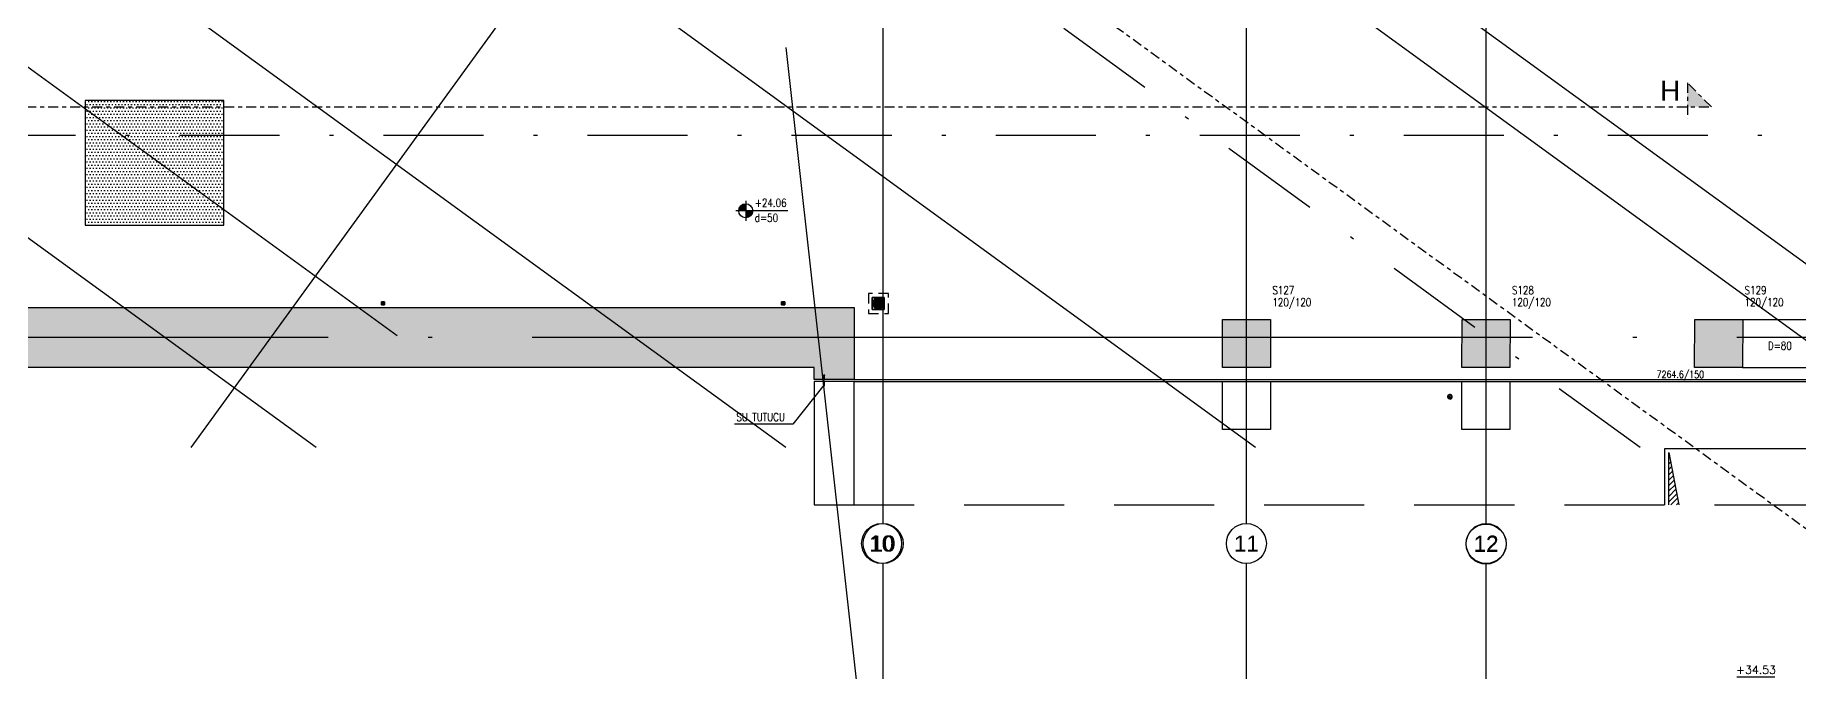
# Model space of a CAD drawing. Header units: millimetres. Extents: x 400392 to 401374, y 4543900 to 4544115.
# Drawn here: x 400759.33 to 400803.4, y 4544000.52 to 4544016.41 of the extents above; entities that cross this region are included whole.
import ezdxf
from ezdxf.enums import TextEntityAlignment as Align

# ---------------------------------------------------------------- set-up
doc = ezdxf.new("R2010")
doc.units = ezdxf.units.MM
for name, pattern in [('ACAD_ISO05W100', [33, 24, -3, 0, -3, 0, -3]), ('AKS', [3, 2.5, -0.25, 0, -0.25]), ('CENTER', [2, 1.25, -0.25, 0.25, -0.25]), ('CIZGI', [0.4, 0.25, -0.15]), ('CONTINU', [0]), ('DASHDOT2', [0.5, 0.25, -0.125, 0, -0.125]), ('HIDDEN', [0.375, 0.25, -0.125]), ('UUC-ST-KAL-I05-101-U-000$0$ACAD_ISO05W100', [33, 24, -3, 0, -3, 0, -3])]:
    doc.linetypes.add(name, pattern=pattern)
doc.layers.add('A-DETL-GENF', color=92, linetype='Continuous', lineweight=9)
for name, color, linetype in [('aks prota', 2, 'AKS'), ('caks prota', 4, 'Continuous'), ('iderzi_PROTA', 3, 'Continuous'), ('kesit tarama prota', 252, 'Continuous'), ('kolon prota', 1, 'Continuous'), ('kolon tarama prota', 252, 'Continuous'), ('kot prota', 4, 'Continuous'), ('lkolon prota', 4, 'Continuous'), ('lperde prota', 4, 'Continuous'), ('not yazısı prota', 6, 'Continuous'), ('not çizgisi prota', 4, 'Continuous'), ('perde prota', 1, 'Continuous'), ('PRT-AL-TUNEL_EKSENI', 14, 'DASHDOT2'), ('PRT-CST-rc_level', 6, 'Continuous'), ('PRT-CST-rc_levermark', 4, 'Continuous'), ('PRT-MI-a_fit_drainage', 10, 'Continuous'), ('skesit prota', 7, 'Continuous'), ('st-s_level (kot)', 6, 'Continuous'), ('st-s_levelmark (kot işareti)', 4, 'Continuous'), ('st_s_ölçü', 4, 'Continuous'), ('taks prota', 7, 'Continuous'), ('temel prota', 6, 'Continuous'), ('tkesit prota', 7, 'Continuous'), ('tkolon prota', 6, 'Continuous'), ('UUC-ST-KAL-I05-101-U-000$0$st_s_su tutucu', 2, 'Continuous')]:
    doc.layers.add(name, color=color, linetype=linetype)
doc.styles.add('Arial', font='Arial.ttf')
doc.styles.add('OLCU', font='romanstw.shx')
doc.styles.add('TAKS', font='Arial Unicode.ttf')
doc.styles.add('tkolon', font='romanstw.shx')
doc.styles.add('TSIMPLEX', font='romanstw.shx')
doc.dimstyles.new('1-50', dxfattribs={"dimtxt": 10, "dimasz": 4, "dimexe": 4, "dimexo": 8, "dimgap": 4, "dimtad": 1, "dimdec": 1, "dimrnd": 0.05, "dimzin": 9, "dimdsep": 46, "dimtxsty": 'OLCU', "dimblk1": 'OBLIQUE', "dimblk2": 'OBLIQUE', "dimsah": 1, "dimcen": 2, "dimdle": 4, "dimclrd": 4, "dimclre": 4, "dimclrt": 3, "dimadec": 1, "dimazin": 0, "dimtfac": 1, "dimtdec": 1, "dimtix": 1, "dimtmove": 2, "dimatfit": 3, "dimldrblk": 'OBLIQUE', "dimfxl": 1, "dimtvp": 1, "dimtolj": 1, "dimtzin": 1, "dimarcsym": 0})

# ---------------------------------------------------------------- blocks, each defined once
blk = doc.blocks.new('KOTK5')
at = {"layer": 'PRT-CST-rc_levermark'}
blk.add_line((217, 160), (-213, 160), dxfattribs=at)
blk.add_lwpolyline([(130, 130), (-130, 130), (0, 0)], close=True, dxfattribs=at)
at = {"layer": 'PRT-CST-rc_level', "style": 'OLCU'}
blk.add_attdef('000.00', text='', height=90, dxfattribs=at).set_placement((0, 193), align=Align.CENTER)
blk = doc.blocks.new('B-B Kesiti')
at = {"layer": 'aks prota', "ltscale": 10}
for p, q in [((400780.516, 4543955.395), (400780.516, 4544003.223)), ((400789.596, 4543955.395), (400789.596, 4544003.223)), ((400795.586, 4543955.395), (400795.586, 4544003.223))]:
    blk.add_line(p, q, dxfattribs=at)
at = {"layer": 'caks prota', "ltscale": 0.05}
for centre in [(400780.516, 4544003.723), (400789.595, 4544003.723), (400795.587, 4544003.723)]:
    blk.add_circle(centre, 0.5, dxfattribs=at)
at = {"layer": 'kot prota', "linetype": 'CONTINU', "ltscale": 0.1}
ref = blk.add_blockref('KOTK5', (400802.331, 4544000.039), dxfattribs=dict(at, xscale=-0.002222222222222222, yscale=0.002222222222222222, zscale=0.002222222222222222, rotation=359.9999999999902))
ref.add_attrib('000.00', '+34.53', dxfattribs={"layer": 'PRT-CST-rc_level', "height": 0.2, "style": 'OLCU'}).set_placement((400802.331, 4544000.469), align=Align.CENTER)
at = {"layer": 'taks prota', "style": 'TAKS'}
for s, p in [('10', (400780.516, 4544003.723)), ('11', (400789.595, 4544003.723)), ('12', (400795.587, 4544003.723))]:
    blk.add_text(s, height=0.4, dxfattribs=at).set_placement(p, align=Align.MIDDLE_CENTER)
blk = doc.blocks.new('+24.06 mekanik')
at = {"layer": 'kolon tarama prota', "color": 253}
for p, q in [((90999, 166424), (90757, 166248)), ((90757, 166248), (90999, 166424)), ((90757, 166248), (90933, 166005)), ((90933, 166005), (90757, 166248)), ((90757, 166248), (90757, 166248)), ((90880, 166325), (90892, 166309)), ((90892, 166309), (90880, 166325)), ((90880, 166325), (90880, 166325)), ((90903, 166175), (90887, 166163)), ((90887, 166163), (90903, 166175)), ((90887, 166163), (90887, 166163)), ((90900, 166315), (90888, 166331)), ((90888, 166331), (90900, 166315)), ((90888, 166331), (90888, 166331)), ((90892, 166309), (90892, 166309)), ((90892, 166155), (90909, 166167)), ((90909, 166167), (90892, 166155)), ((90892, 166155), (90892, 166155)), ((90900, 166315), (90900, 166315)), ((90903, 166175), (90903, 166175)), ((90906, 166288), (90918, 166272)), ((90918, 166272), (90906, 166288)), ((90906, 166288), (90906, 166288)), ((90909, 166167), (90909, 166167)), ((90926, 166278), (90915, 166294)), ((90915, 166294), (90926, 166278)), ((90915, 166294), (90915, 166294)), ((90918, 166272), (90918, 166272)), ((90939, 166201), (90923, 166189)), ((90923, 166189), (90939, 166201)), ((90923, 166189), (90923, 166189)), ((90926, 166278), (90926, 166278)), ((90929, 166181), (90945, 166193)), ((90945, 166193), (90929, 166181)), ((90929, 166181), (90929, 166181)), ((90933, 166252), (90945, 166236)), ((90945, 166236), (90933, 166252)), ((90933, 166252), (90933, 166252)), ((90933, 166005), (91176, 166181)), ((91176, 166181), (90933, 166005)), ((90939, 166201), (90939, 166201)), ((90953, 166241), (90941, 166258)), ((90941, 166258), (90953, 166241)), ((90941, 166258), (90941, 166258)), ((90945, 166236), (90945, 166236)), ((90945, 166193), (90945, 166193)), ((90953, 166241), (90953, 166241)), ((90980, 166188), (90991, 166171)), ((90991, 166171), (90980, 166188)), ((90980, 166188), (90980, 166188)), ((91004, 166248), (90987, 166236)), ((90987, 166236), (91004, 166248)), ((90987, 166236), (90987, 166236)), ((91000, 166177), (90988, 166194)), ((90988, 166194), (91000, 166177)), ((90988, 166194), (90988, 166194)), ((90991, 166171), (90991, 166171)), ((90993, 166228), (91009, 166240)), ((91009, 166240), (90993, 166228)), ((90993, 166228), (90993, 166228)), ((91176, 166181), (90999, 166424)), ((90999, 166424), (91176, 166181)), ((90999, 166424), (90999, 166424)), ((91000, 166177), (91000, 166177)), ((91004, 166248), (91004, 166248)), ((91006, 166151), (91018, 166135)), ((91018, 166135), (91006, 166151)), ((91006, 166151), (91006, 166151)), ((91009, 166240), (91009, 166240)), ((91026, 166141), (91014, 166157)), ((91014, 166157), (91026, 166141)), ((91014, 166157), (91014, 166157)), ((91040, 166274), (91024, 166263)), ((91024, 166263), (91040, 166274)), ((91024, 166263), (91024, 166263)), ((91030, 166255), (91046, 166266)), ((91046, 166266), (91030, 166255)), ((91030, 166255), (91030, 166255)), ((91040, 166274), (91040, 166274)), ((91046, 166266), (91046, 166266)), ((91077, 166301), (91060, 166289)), ((91060, 166289), (91077, 166301)), ((91060, 166289), (91060, 166289)), ((91066, 166281), (91082, 166293)), ((91082, 166293), (91066, 166281)), ((91066, 166281), (91066, 166281)), ((91077, 166301), (91077, 166301)), ((91082, 166293), (91082, 166293)), ((91176, 166181), (91176, 166181)), ((90866, 166148), (90850, 166136)), ((90850, 166136), (90866, 166148)), ((90850, 166136), (90850, 166136)), ((90856, 166128), (90872, 166140)), ((90872, 166140), (90856, 166128)), ((90856, 166128), (90856, 166128)), ((90866, 166148), (90866, 166148)), ((90872, 166140), (90872, 166140)), ((90933, 166005), (90933, 166005)), ((91018, 166135), (91018, 166135)), ((91026, 166141), (91026, 166141)), ((91033, 166115), (91044, 166098)), ((91044, 166098), (91033, 166115)), ((91033, 166115), (91033, 166115)), ((91053, 166104), (91041, 166121)), ((91041, 166121), (91053, 166104)), ((91041, 166121), (91041, 166121)), ((91044, 166098), (91044, 166098)), ((91053, 166104), (91053, 166104)), ((89055, 164875), (88990, 164828)), ((88990, 164828), (89055, 164875)), ((88990, 164828), (89037, 164764)), ((89037, 164764), (88990, 164828)), ((88990, 164828), (88990, 164828)), ((89020, 164847), (89024, 164842)), ((89024, 164842), (89020, 164847)), ((89020, 164847), (89020, 164847)), ((89024, 164842), (89024, 164842)), ((89032, 164848), (89028, 164852)), ((89028, 164852), (89032, 164848)), ((89028, 164852), (89028, 164852)), ((89028, 164837), (89031, 164832)), ((89031, 164832), (89028, 164837)), ((89028, 164837), (89028, 164837)), ((89031, 164832), (89031, 164832)), ((89032, 164848), (89032, 164848)), ((89035, 164827), (89038, 164822)), ((89038, 164822), (89035, 164827)), ((89035, 164827), (89035, 164827)), ((89039, 164838), (89036, 164843)), ((89036, 164843), (89039, 164838)), ((89036, 164843), (89036, 164843)), ((89039, 164838), (89039, 164838)), ((89047, 164828), (89043, 164832)), ((89043, 164832), (89047, 164828)), ((89043, 164832), (89043, 164832)), ((89047, 164828), (89047, 164828)), ((89053, 164831), (89048, 164827)), ((89048, 164827), (89053, 164831)), ((89048, 164827), (89048, 164827)), ((89053, 164831), (89053, 164831)), ((89102, 164811), (89055, 164875)), ((89055, 164875), (89102, 164811)), ((89055, 164875), (89055, 164875)), ((89063, 164838), (89059, 164835)), ((89059, 164835), (89063, 164838)), ((89059, 164835), (89059, 164835)), ((89063, 164838), (89063, 164838)), ((89065, 164827), (89069, 164830)), ((89069, 164830), (89065, 164827)), ((89065, 164827), (89065, 164827)), ((89073, 164845), (89069, 164842)), ((89069, 164842), (89073, 164845)), ((89069, 164842), (89069, 164842)), ((89069, 164830), (89069, 164830)), ((89073, 164845), (89073, 164845)), ((89075, 164834), (89079, 164837)), ((89079, 164837), (89075, 164834)), ((89075, 164834), (89075, 164834)), ((89079, 164837), (89079, 164837)), ((89018, 164805), (89013, 164802)), ((89013, 164802), (89018, 164805)), ((89013, 164802), (89013, 164802)), ((89018, 164805), (89018, 164805)), ((89019, 164794), (89024, 164797)), ((89024, 164797), (89019, 164794)), ((89019, 164794), (89019, 164794)), ((89028, 164812), (89023, 164809)), ((89023, 164809), (89028, 164812)), ((89023, 164809), (89023, 164809)), ((89024, 164797), (89024, 164797)), ((89028, 164812), (89028, 164812)), ((89029, 164801), (89033, 164804)), ((89033, 164804), (89029, 164801)), ((89029, 164801), (89029, 164801)), ((89038, 164820), (89033, 164816)), ((89033, 164816), (89038, 164820)), ((89033, 164816), (89033, 164816)), ((89033, 164804), (89033, 164804)), ((89037, 164764), (89102, 164811)), ((89102, 164811), (89037, 164764)), ((89037, 164764), (89037, 164764)), ((89038, 164822), (89038, 164822)), ((89038, 164820), (89038, 164820)), ((89039, 164808), (89044, 164812)), ((89044, 164812), (89039, 164808)), ((89039, 164808), (89039, 164808)), ((89044, 164812), (89044, 164812)), ((89046, 164812), (89049, 164807)), ((89049, 164807), (89046, 164812)), ((89046, 164812), (89046, 164812)), ((89049, 164807), (89049, 164807)), ((89053, 164801), (89057, 164797)), ((89057, 164797), (89053, 164801)), ((89053, 164801), (89053, 164801)), ((89054, 164819), (89059, 164823)), ((89059, 164823), (89054, 164819)), ((89054, 164819), (89054, 164819)), ((89057, 164812), (89054, 164817)), ((89054, 164817), (89057, 164812)), ((89054, 164817), (89054, 164817)), ((89057, 164812), (89057, 164812)), ((89057, 164797), (89057, 164797)), ((89059, 164823), (89059, 164823)), ((89061, 164791), (89064, 164787)), ((89064, 164787), (89061, 164791)), ((89061, 164791), (89061, 164791)), ((89065, 164802), (89062, 164807)), ((89062, 164807), (89065, 164802)), ((89062, 164807), (89062, 164807)), ((89064, 164787), (89064, 164787)), ((89065, 164802), (89065, 164802)), ((89072, 164793), (89069, 164797)), ((89069, 164797), (89072, 164793)), ((89069, 164797), (89069, 164797)), ((89072, 164793), (89072, 164793)), ((89102, 164811), (89102, 164811)), ((80965, 158998), (80900, 158951)), ((80900, 158951), (80965, 158998)), ((80900, 158951), (80947, 158886)), ((80947, 158886), (80900, 158951)), ((80900, 158951), (80900, 158951)), ((80927, 158927), (80923, 158924)), ((80923, 158924), (80927, 158927)), ((80923, 158924), (80923, 158924)), ((80927, 158927), (80927, 158927)), ((80929, 158916), (80933, 158919)), ((80933, 158919), (80929, 158916)), ((80929, 158916), (80929, 158916)), ((80930, 158969), (80933, 158964)), ((80933, 158964), (80930, 158969)), ((80930, 158969), (80930, 158969)), ((80933, 158964), (80933, 158964)), ((80937, 158934), (80933, 158931)), ((80933, 158931), (80937, 158934)), ((80933, 158931), (80933, 158931)), ((80933, 158919), (80933, 158919)), ((80937, 158959), (80941, 158954)), ((80941, 158954), (80937, 158959)), ((80937, 158959), (80937, 158959)), ((80937, 158934), (80937, 158934)), ((80941, 158970), (80938, 158975)), ((80938, 158975), (80941, 158970)), ((80938, 158975), (80938, 158975)), ((80939, 158923), (80943, 158926)), ((80943, 158926), (80939, 158923)), ((80939, 158923), (80939, 158923)), ((80941, 158970), (80941, 158970)), ((80941, 158954), (80941, 158954)), ((80948, 158942), (80943, 158938)), ((80943, 158938), (80948, 158942)), ((80943, 158938), (80943, 158938)), ((80943, 158926), (80943, 158926)), ((80949, 158960), (80945, 158965)), ((80945, 158965), (80949, 158960)), ((80945, 158965), (80945, 158965)), ((80945, 158949), (80948, 158944)), ((80948, 158944), (80945, 158949)), ((80945, 158949), (80945, 158949)), ((80947, 158886), (81012, 158933)), ((81012, 158933), (80947, 158886)), ((80947, 158886), (80947, 158886)), ((80948, 158944), (80948, 158944)), ((80948, 158942), (80948, 158942)), ((80949, 158960), (80949, 158960)), ((80949, 158930), (80954, 158934)), ((80954, 158934), (80949, 158930)), ((80949, 158930), (80949, 158930)), ((80956, 158950), (80953, 158955)), ((80953, 158955), (80956, 158950)), ((80953, 158955), (80953, 158955)), ((80954, 158934), (80954, 158934)), ((80956, 158950), (80956, 158950)), ((80956, 158934), (80959, 158929)), ((80959, 158929), (80956, 158934)), ((80956, 158934), (80956, 158934)), ((80963, 158953), (80958, 158949)), ((80958, 158949), (80963, 158953)), ((80958, 158949), (80958, 158949)), ((80959, 158929), (80959, 158929)), ((80963, 158953), (80963, 158953)), ((80963, 158923), (80967, 158919)), ((80967, 158919), (80963, 158923)), ((80963, 158923), (80963, 158923)), ((80964, 158941), (80969, 158945)), ((80969, 158945), (80964, 158941)), ((80964, 158941), (80964, 158941)), ((80967, 158935), (80964, 158940)), ((80964, 158940), (80967, 158935)), ((80964, 158940), (80964, 158940)), ((81012, 158933), (80965, 158998)), ((80965, 158998), (81012, 158933)), ((80965, 158998), (80965, 158998)), ((80967, 158935), (80967, 158935)), ((80967, 158919), (80967, 158919)), ((80973, 158960), (80969, 158957)), ((80969, 158957), (80973, 158960)), ((80969, 158957), (80969, 158957)), ((80969, 158945), (80969, 158945)), ((80975, 158925), (80971, 158929)), ((80971, 158929), (80975, 158925)), ((80971, 158929), (80971, 158929)), ((80971, 158913), (80974, 158909)), ((80974, 158909), (80971, 158913)), ((80971, 158913), (80971, 158913)), ((80973, 158960), (80973, 158960)), ((80974, 158909), (80974, 158909)), ((80975, 158949), (80979, 158952)), ((80979, 158952), (80975, 158949)), ((80975, 158949), (80975, 158949)), ((80975, 158925), (80975, 158925)), ((80983, 158967), (80979, 158964)), ((80979, 158964), (80983, 158967)), ((80979, 158964), (80979, 158964)), ((80979, 158952), (80979, 158952)), ((80982, 158915), (80979, 158919)), ((80979, 158919), (80982, 158915)), ((80979, 158919), (80979, 158919)), ((80982, 158915), (80982, 158915)), ((80983, 158967), (80983, 158967)), ((80984, 158956), (80989, 158959)), ((80989, 158959), (80984, 158956)), ((80984, 158956), (80984, 158956)), ((80989, 158959), (80989, 158959)), ((81012, 158933), (81012, 158933))]:
    blk.add_line(p, q, dxfattribs=at)
for centre, radius, start, end in [((103897, 172729), 59, 0, 180), ((103897, 172729), 50, 36, 216), ((103897, 172729), 50, 36, 216), ((103897, 172729), 40, 36, 216), ((103897, 172729), 40, 36, 216), ((103897, 172759), 29.5, 270, 90), ((103897, 172729), 59, 180, 0), ((103897, 172729), 50, 216, 36), ((103897, 172729), 50, 216, 36), ((103897, 172729), 40, 216, 36), ((103897, 172729), 40, 216, 36), ((103897, 172700), 29.5, 90, 270), ((90966, 166215), 140, 128.0467, 213.9533), ((90966, 166215), 140, 128.0467, 213.9533), ((90966, 166215), 120, 128.388, 213.612), ((90966, 166215), 120, 128.388, 213.612), ((90966, 166215), 100, 126, 306), ((90966, 166215), 100, 126, 306), ((90966, 166215), 95, 129.017, 212.983), ((90966, 166215), 95, 129.017, 212.983), ((90966, 166215), 90, 126, 306), ((90966, 166215), 90, 126, 306), ((90966, 166215), 140, 38.0467, 123.9533), ((90966, 166215), 140, 38.0467, 123.9533), ((90966, 166215), 75, 129.8226, 212.1774), ((90966, 166215), 75, 129.8226, 212.1774), ((90966, 166215), 95, 219.017, 302.983), ((90966, 166215), 95, 219.017, 302.983), ((90966, 166215), 120, 38.388, 123.612), ((90966, 166215), 120, 38.388, 123.612), ((90966, 166215), 59, 0, 180), ((90966, 166215), 59, 180, 0), ((90966, 166215), 100, 306, 126), ((90966, 166215), 100, 306, 126), ((90966, 166215), 75, 219.8226, 302.1774), ((90966, 166215), 75, 219.8226, 302.1774), ((90966, 166215), 90, 306, 126), ((90966, 166215), 90, 306, 126), ((90966, 166215), 95, 39.017, 122.983), ((90966, 166215), 95, 39.017, 122.983), ((90966, 166215), 50, 126, 306), ((90966, 166215), 50, 126, 306), ((90966, 166215), 50, 131.7392, 210.2608), ((90966, 166215), 50, 131.7392, 210.2608), ((90966, 166215), 75, 39.8226, 122.1774), ((90966, 166215), 75, 39.8226, 122.1774), ((90966, 166215), 50, 221.7392, 300.2608), ((90966, 166215), 50, 221.7392, 300.2608), ((90966, 166215), 30, 135.5941, 206.4059), ((90966, 166215), 30, 135.5941, 206.4059), ((90966, 166215), 50, 306, 126), ((90966, 166215), 50, 306, 126), ((90966, 166185), 29.5, 90, 270), ((90966, 166215), 50, 41.7392, 120.2608), ((90966, 166215), 50, 41.7392, 120.2608), ((90966, 166215), 30, 225.5941, 296.4059), ((90966, 166215), 30, 225.5941, 296.4059), ((90966, 166215), 30, 45.5941, 116.4059), ((90966, 166215), 30, 45.5941, 116.4059), ((90966, 166244), 29.5, 270, 90), ((90966, 166215), 30, 315.5941, 26.4059), ((90966, 166215), 30, 315.5941, 26.4059), ((90966, 166215), 50, 311.7392, 30.2608), ((90966, 166215), 50, 311.7392, 30.2608), ((90966, 166215), 75, 309.8226, 32.1774), ((90966, 166215), 75, 309.8226, 32.1774), ((90966, 166215), 95, 309.017, 32.983), ((90966, 166215), 95, 309.017, 32.983), ((90966, 166215), 120, 308.388, 33.612), ((90966, 166215), 120, 308.388, 33.612), ((90966, 166215), 140, 308.0467, 33.9533), ((90966, 166215), 140, 308.0467, 33.9533), ((90966, 166215), 140, 218.0467, 303.9533), ((90966, 166215), 140, 218.0467, 303.9533), ((90966, 166215), 120, 218.388, 303.612), ((90966, 166215), 120, 218.388, 303.612), ((89046, 164820), 40, 126, 306), ((89046, 164820), 40, 126, 306), ((89046, 164820), 37.3, 133.6967, 208.3033), ((89046, 164820), 37.3, 133.6967, 208.3033), ((89046, 164820), 33, 0, 180), ((89046, 164820), 32, 134.9893, 207.0107), ((89046, 164820), 32, 134.9893, 207.0107), ((89046, 164820), 30, 126, 306), ((89046, 164820), 30, 126, 306), ((89046, 164820), 25, 126, 306), ((89046, 164820), 25, 126, 306), ((89046, 164820), 25.3, 137.3831, 204.6169), ((89046, 164820), 25.3, 137.3831, 204.6169), ((89046, 164820), 40, 306, 126), ((89046, 164820), 40, 306, 126), ((89046, 164820), 20, 140.4775, 201.5225), ((89046, 164820), 20, 140.4775, 201.5225), ((89046, 164820), 37.3, 43.6967, 118.3033), ((89046, 164820), 37.3, 43.6967, 118.3033), ((89046, 164820), 30, 306, 126), ((89046, 164820), 30, 306, 126), ((89046, 164820), 25, 306, 126), ((89046, 164820), 25, 306, 126), ((89046, 164820), 32, 44.9893, 117.0107), ((89046, 164820), 32, 44.9893, 117.0107), ((89046, 164820), 13.3, 148.0243, 193.9757), ((89046, 164820), 13.3, 148.0243, 193.9757), ((89046, 164820), 25.3, 47.3831, 114.6169), ((89046, 164820), 25.3, 47.3831, 114.6169), ((89046, 164820), 20, 50.4775, 111.5225), ((89046, 164820), 20, 50.4775, 111.5225), ((89046, 164820), 13.3, 58.0243, 103.9757), ((89046, 164820), 13.3, 58.0243, 103.9757), ((89046, 164836), 16.5, 270, 90), ((89046, 164820), 8, 74.6822, 87.3178), ((89046, 164820), 8, 74.6822, 87.3178), ((89046, 164820), 20, 320.4775, 21.5225), ((89046, 164820), 20, 320.4775, 21.5225), ((89046, 164820), 25.3, 317.3831, 24.6169), ((89046, 164820), 25.3, 317.3831, 24.6169), ((89046, 164820), 32, 314.9893, 27.0107), ((89046, 164820), 32, 314.9893, 27.0107), ((89046, 164820), 37.3, 313.6967, 28.3033), ((89046, 164820), 37.3, 313.6967, 28.3033), ((89046, 164820), 33, 180, 0), ((89046, 164820), 37.3, 223.6967, 298.3033), ((89046, 164820), 37.3, 223.6967, 298.3033), ((89046, 164820), 32, 224.9893, 297.0107), ((89046, 164820), 32, 224.9893, 297.0107), ((89046, 164820), 25.3, 227.3831, 294.6169), ((89046, 164820), 25.3, 227.3831, 294.6169), ((89046, 164803), 16.5, 90, 270), ((89046, 164820), 20, 230.4775, 291.5225), ((89046, 164820), 20, 230.4775, 291.5225), ((89046, 164820), 8, 164.6822, 177.3178), ((89046, 164820), 8, 164.6822, 177.3178), ((89046, 164820), 13.3, 238.0243, 283.9757), ((89046, 164820), 13.3, 238.0243, 283.9757), ((89046, 164820), 8, 254.6822, 267.3178), ((89046, 164820), 8, 254.6822, 267.3178), ((89046, 164820), 8, 344.6822, 357.3178), ((89046, 164820), 8, 344.6822, 357.3178), ((89046, 164820), 13.3, 328.0243, 13.9757), ((89046, 164820), 13.3, 328.0243, 13.9757), ((80956, 158942), 40, 126, 306), ((80956, 158942), 40, 126, 306), ((80956, 158942), 37.3, 133.6967, 208.3033), ((80956, 158942), 37.3, 133.6967, 208.3033), ((80956, 158942), 33, 0, 180), ((80956, 158942), 33, 180, 0), ((80956, 158942), 32, 134.9893, 207.0107), ((80956, 158942), 32, 134.9893, 207.0107), ((80956, 158942), 30, 126, 306), ((80956, 158942), 30, 126, 306), ((80956, 158942), 37.3, 223.6967, 298.3033), ((80956, 158942), 37.3, 223.6967, 298.3033), ((80956, 158942), 25, 126, 306), ((80956, 158942), 25, 126, 306), ((80956, 158942), 25.3, 137.3831, 204.6169), ((80956, 158942), 25.3, 137.3831, 204.6169), ((80956, 158942), 40, 306, 126), ((80956, 158942), 40, 306, 126), ((80956, 158942), 32, 224.9893, 297.0107), ((80956, 158942), 32, 224.9893, 297.0107), ((80956, 158942), 20, 140.4775, 201.5225), ((80956, 158942), 20, 140.4775, 201.5225), ((80956, 158942), 37.3, 43.6967, 118.3033), ((80956, 158942), 37.3, 43.6967, 118.3033), ((80956, 158942), 30, 306, 126), ((80956, 158942), 30, 306, 126), ((80956, 158925), 16.5, 90, 270), ((80956, 158942), 25.3, 227.3831, 294.6169), ((80956, 158942), 25.3, 227.3831, 294.6169), ((80956, 158942), 32, 44.9893, 117.0107), ((80956, 158942), 32, 44.9893, 117.0107), ((80956, 158942), 25, 306, 126), ((80956, 158942), 25, 306, 126), ((80956, 158942), 13.3, 148.0243, 193.9757), ((80956, 158942), 13.3, 148.0243, 193.9757), ((80956, 158942), 20, 230.4775, 291.5225), ((80956, 158942), 20, 230.4775, 291.5225), ((80956, 158942), 25.3, 47.3831, 114.6169), ((80956, 158942), 25.3, 47.3831, 114.6169), ((80956, 158942), 8, 164.6822, 177.3178), ((80956, 158942), 8, 164.6822, 177.3178), ((80956, 158942), 20, 50.4775, 111.5225), ((80956, 158942), 20, 50.4775, 111.5225), ((80956, 158942), 13.3, 238.0243, 283.9757), ((80956, 158942), 13.3, 238.0243, 283.9757), ((80956, 158942), 13.3, 58.0243, 103.9757), ((80956, 158942), 13.3, 58.0243, 103.9757), ((80956, 158942), 8, 254.6822, 267.3178), ((80956, 158942), 8, 254.6822, 267.3178), ((80956, 158958), 16.5, 270, 90), ((80956, 158942), 8, 74.6822, 87.3178), ((80956, 158942), 8, 74.6822, 87.3178), ((80956, 158942), 8, 344.6822, 357.3178), ((80956, 158942), 8, 344.6822, 357.3178), ((80956, 158942), 13.3, 328.0243, 13.9757), ((80956, 158942), 13.3, 328.0243, 13.9757), ((80956, 158942), 20, 320.4775, 21.5225), ((80956, 158942), 20, 320.4775, 21.5225), ((80956, 158942), 25.3, 317.3831, 24.6169), ((80956, 158942), 25.3, 317.3831, 24.6169), ((80956, 158942), 32, 314.9893, 27.0107), ((80956, 158942), 32, 314.9893, 27.0107), ((80956, 158942), 37.3, 313.6967, 28.3033), ((80956, 158942), 37.3, 313.6967, 28.3033)]:
    blk.add_arc(centre, radius, start, end, dxfattribs=at)
blk = doc.blocks.new('_Oblique')
at = {"layer": 'st_s_ölçü', "lineweight": -2}
blk.add_line((-0.5, -0.5), (0.5, 0.5), dxfattribs=at)
blk = doc.blocks.new('YER SUZGECI_20x20')
at = {"color": 2}
blk.add_lwpolyline([(-20, 0), (0, 0), (0, 20), (-20, 20)], close=True, dxfattribs=at)
for points in [[(0, 20), (-20, 0)], [(-20, 20), (0, 0)]]:
    blk.add_lwpolyline(points, dxfattribs=at)
blk.add_circle((-10, 10), 7, dxfattribs=at)
blk = doc.blocks.new('PLAN_KOT')
at = {"layer": 'st-s_levelmark (kot işareti)'}
h = blk.add_hatch(color=256, dxfattribs=at)
h.paths.add_polyline_path([(0, 17.5, 0.414214), (-17.5, 0), (0, 0)])
h.paths.add_polyline_path([(17.5, 0), (0, 0), (0, -17.5, 0.414214)])
for p, q in [((105, 0), (-25, 0)), ((0, 25), (0, -25))]:
    blk.add_line(p, q, dxfattribs=at)
blk.add_circle((0, 0), 17.5, dxfattribs=at)
at = {"layer": 'st-s_level (kot)', "color": 6, "style": 'OLCU', "width": 0.8}
for tag, p in [('KOT', (22.7, 9.8)), ('DÖŞEME_KALINLIĞI', (22.7, -27.6))]:
    blk.add_attdef(tag, p, '', height=20, dxfattribs=at)

msp = doc.modelspace()

# ---------------------------------------------------------------- hatches: boundary and pattern name
at = {"layer": 'kesit tarama prota'}
h = msp.add_hatch(color=256, dxfattribs=at)
h.dxf.hatch_style = 1
h.paths.add_polyline_path([(400800.615, 4544015.229), (400801.215, 4544014.629), (400800.615, 4544014.629)])
at = {"layer": 'kolon tarama prota'}
h = msp.add_hatch(dxfattribs=at)
h.set_pattern_fill('DOTS', color=2, scale=0.05)
h.set_pattern_definition([(0, (399653.418435, 4543598.75701), (0.0396875, 0.079375), [0, -0.079375])])
h.paths.add_polyline_path([(400764.042, 4544014.789), (400760.572, 4544014.789), (400760.572, 4544011.673), (400764.042, 4544011.673)])
h = msp.add_hatch(color=256, dxfattribs=at)
h.dxf.hatch_style = 1
h.paths.add_polyline_path([(400779.792, 4544009.62), (400731.073, 4544009.62), (400733.138, 4544008.12), (400778.792, 4544008.12), (400778.792, 4544007.82), (400779.792, 4544007.82)])
h = msp.add_hatch(color=256, dxfattribs=at)
h.dxf.hatch_style = 1
h.paths.add_polyline_path([(400790.194, 4544009.32), (400788.994, 4544009.32), (400788.994, 4544008.12), (400790.194, 4544008.12)])
h = msp.add_hatch(color=256, dxfattribs=at)
h.dxf.hatch_style = 1
h.paths.add_polyline_path([(400796.184, 4544009.32), (400794.984, 4544009.32), (400794.981, 4544008.12), (400796.181, 4544008.12)])
h = msp.add_hatch(color=256, dxfattribs=at)
h.dxf.hatch_style = 1
h.paths.add_polyline_path([(400801.999, 4544009.32), (400800.799, 4544009.32), (400800.796, 4544008.12), (400801.996, 4544008.12)])
h = msp.add_hatch(dxfattribs=at)
h.set_pattern_fill('ANSI31', color=256, scale=0.03, style=0)
h.set_pattern_definition([(45, (398753.41844, 4543598.45701), (-0.067351921, 0.067351921), [])])
h.paths.add_polyline_path([(400800.151, 4544004.687), (400800.405, 4544004.687), (400800.151, 4544006)])

# ---------------------------------------------------------------- linework, layer by layer
at = {"layer": 'aks prota', "ltscale": 10}
for p, q in [((400807.26, 4544006.12), (400712.66, 4544074.851)), ((400789.822, 4544006.12), (400706.635, 4544066.559)), ((400778.083, 4544006.12), (400702.579, 4544060.977)), ((400768.372, 4544008.911), (400700.551, 4544058.186)), ((400766.344, 4544006.12), (400698.523, 4544055.394)), ((400780.514, 4544004.223), (400780.514, 4544039.091)), ((400789.594, 4544004.223), (400789.594, 4544039.091)), ((400795.584, 4544004.209), (400795.584, 4544039.091)), ((400763.223, 4544006.12), (400780.054, 4544029.285)), ((400826.849, 4544008.87), (400660.93, 4544008.87))]:
    msp.add_line(p, q, dxfattribs=at)
at = {"layer": 'caks prota', "ltscale": 0.05}
for centre in [(400780.479, 4544003.724), (400789.594, 4544003.723), (400795.586, 4544003.709)]:
    msp.add_circle(centre, 0.5, dxfattribs=at)
at = {"layer": 'iderzi_PROTA', "linetype": 'ACAD_ISO05W100', "lineweight": 30, "ltscale": 2}
msp.add_lwpolyline([(400767.382, 4544036.02), (400769.447, 4544034.52), (400769.787, 4544034.52), (400773.146, 4544032.08), (400773.499, 4544032.565), (400804.031, 4544010.382), (400804.031, 4544007.82)], dxfattribs=at)
at = {"layer": 'kolon prota', "color": 1}
for points in [[(400788.994, 4544009.32), (400790.194, 4544009.32), (400790.194, 4544008.12), (400788.994, 4544008.12)], [(400794.984, 4544009.32), (400796.184, 4544009.32), (400796.181, 4544008.12), (400794.981, 4544008.12)], [(400800.799, 4544009.32), (400801.999, 4544009.32), (400801.996, 4544008.12), (400800.796, 4544008.12)]]:
    msp.add_lwpolyline(points, close=True, dxfattribs=at)
at = {"layer": 'kolon tarama prota'}
for points in [[(400779.792, 4544004.687), (400779.792, 4544007.77), (400778.792, 4544007.77), (400778.792, 4544004.687)], [(400779.792, 4544007.77), (400804.031, 4544007.77)], [(400800.051, 4544004.687), (400800.051, 4544006.1), (400804.031, 4544006.1), (400804.031, 4544004.687)], [(400800.151, 4544004.687), (400800.151, 4544006), (400800.405, 4544004.687)]]:
    msp.add_lwpolyline(points, dxfattribs=at)
for points in [[(400788.994, 4544007.77), (400790.194, 4544007.77), (400790.194, 4544006.57), (400788.994, 4544006.57)], [(400794.981, 4544007.77), (400796.181, 4544007.77), (400796.181, 4544006.57), (400794.981, 4544006.57)]]:
    msp.add_lwpolyline(points, close=True, dxfattribs=at)
at = {"layer": 'kolon tarama prota', "linetype": 'HIDDEN', "ltscale": 10}
msp.add_lwpolyline([(400778.792, 4544004.687), (400805.031, 4544004.687)], dxfattribs=at)
at = {"layer": 'perde prota'}
for points in [[(400779.792, 4544009.62), (400779.792, 4544007.82), (400778.792, 4544007.82), (400778.792, 4544008.12), (400733.138, 4544008.12), (400731.073, 4544009.62), (400779.792, 4544009.62)], [(400779.792, 4544007.82), (400804.03, 4544007.82)]]:
    msp.add_lwpolyline(points, dxfattribs=at)
at = {"layer": 'PRT-AL-TUNEL_EKSENI', "ltscale": 10}
for p, q in [((400799.434, 4544006.12), (400709.956, 4544071.13)), ((400660.93, 4544013.92), (400826.849, 4544013.92))]:
    msp.add_line(p, q, dxfattribs=at)
at = {"layer": 'PRT-MI-a_fit_drainage', "color": 2, "linetype": 'CIZGI'}
msp.add_lwpolyline([(400780.148, 4544009.964), (400780.148, 4544009.464), (400780.648, 4544009.464), (400780.648, 4544009.964)], close=True, dxfattribs=at)
at = {"layer": 'skesit prota', "linetype": 'CENTER', "ltscale": 0.2}
for p, q in [((400801.215, 4544014.629), (400800.615, 4544015.229)), ((400800.615, 4544015.229), (400800.615, 4544014.329))]:
    msp.add_line(p, q, dxfattribs=at)
for points in [[(400708.896, 4544072.888), (400804.925, 4544003.119)], [(400722.249, 4544014.629), (400801.215, 4544014.629)]]:
    msp.add_lwpolyline(points, dxfattribs=at)
at = {"layer": 'temel prota'}
msp.add_lwpolyline([(400760.572, 4544014.789), (400760.572, 4544011.673), (400764.042, 4544011.673), (400764.042, 4544014.789)], close=True, dxfattribs=at)
at = {"layer": 'temel prota', "linetype": 'HIDDEN', "ltscale": 10}
for points in [[(400801.996, 4544009.32), (400804.028, 4544009.32)], [(400801.996, 4544008.12), (400804.028, 4544008.12)]]:
    msp.add_lwpolyline(points, dxfattribs=at)
at = {"layer": 'UUC-ST-KAL-I05-101-U-000$0$st_s_su tutucu', "linetype": 'UUC-ST-KAL-I05-101-U-000$0$ACAD_ISO05W100', "ltscale": 0.05}
msp.add_lwpolyline([(400779.021, 4544007.776, -0.57735), (400779.019, 4544007.778), (400779.019, 4544007.813, -0.57735), (400779.021, 4544007.814), (400779.042, 4544007.802, 0.57735), (400779.045, 4544007.804), (400779.045, 4544007.85), (400779.05, 4544007.85), (400779.05, 4544007.854), (400779.045, 4544007.854), (400779.045, 4544007.886), (400779.05, 4544007.886), (400779.05, 4544007.89), (400779.045, 4544007.89), (400779.045, 4544007.911), (400779.058, 4544007.92), (400779.058, 4544007.925), (400779.026, 4544007.925), (400779.026, 4544007.92), (400779.039, 4544007.911), (400779.039, 4544007.89), (400779.034, 4544007.89), (400779.034, 4544007.886), (400779.039, 4544007.886), (400779.039, 4544007.854), (400779.034, 4544007.854), (400779.034, 4544007.85), (400779.039, 4544007.85), (400779.039, 4544007.812, -0.57735), (400779.037, 4544007.81), (400779.017, 4544007.822, 0.57735), (400779.015, 4544007.82), (400779.015, 4544007.77, 0.57735), (400779.017, 4544007.769), (400779.037, 4544007.78, -0.57735), (400779.039, 4544007.778), (400779.039, 4544007.741), (400779.034, 4544007.741), (400779.034, 4544007.736), (400779.039, 4544007.736), (400779.039, 4544007.704), (400779.034, 4544007.704), (400779.034, 4544007.7), (400779.039, 4544007.7), (400779.039, 4544007.679), (400779.026, 4544007.67), (400779.026, 4544007.665), (400779.058, 4544007.665), (400779.058, 4544007.67), (400779.045, 4544007.679), (400779.045, 4544007.7), (400779.05, 4544007.7), (400779.05, 4544007.704), (400779.045, 4544007.704), (400779.045, 4544007.736), (400779.05, 4544007.736), (400779.05, 4544007.741), (400779.045, 4544007.741), (400779.045, 4544007.786, 0.57735), (400779.042, 4544007.788)], format="xyb", close=True, dxfattribs=at)
msp.add_lwpolyline([(400779.021, 4544007.776, -0.57735), (400779.019, 4544007.778), (400779.019, 4544007.813, -0.57735), (400779.021, 4544007.814), (400779.042, 4544007.802, 0.57735), (400779.045, 4544007.804), (400779.045, 4544007.85), (400779.05, 4544007.85), (400779.05, 4544007.854), (400779.045, 4544007.854), (400779.045, 4544007.886), (400779.05, 4544007.886), (400779.05, 4544007.89), (400779.045, 4544007.89), (400779.045, 4544007.911), (400779.058, 4544007.92), (400779.058, 4544007.925), (400779.026, 4544007.925), (400779.026, 4544007.92), (400779.039, 4544007.911), (400779.039, 4544007.89), (400779.034, 4544007.89), (400779.034, 4544007.886), (400779.039, 4544007.886), (400779.039, 4544007.854), (400779.034, 4544007.854), (400779.034, 4544007.85), (400779.039, 4544007.85), (400779.039, 4544007.812, -0.57735), (400779.037, 4544007.81), (400779.017, 4544007.822, 0.57735), (400779.015, 4544007.82), (400779.015, 4544007.77, 0.57735), (400779.017, 4544007.769), (400779.037, 4544007.78, -0.57735), (400779.039, 4544007.778), (400779.039, 4544007.741), (400779.034, 4544007.741), (400779.034, 4544007.736), (400779.039, 4544007.736), (400779.039, 4544007.704), (400779.034, 4544007.704), (400779.034, 4544007.7), (400779.039, 4544007.7), (400779.039, 4544007.679), (400779.026, 4544007.67), (400779.026, 4544007.665), (400779.058, 4544007.665), (400779.058, 4544007.67), (400779.045, 4544007.679), (400779.045, 4544007.7), (400779.05, 4544007.7), (400779.05, 4544007.704), (400779.045, 4544007.704), (400779.045, 4544007.736), (400779.05, 4544007.736), (400779.05, 4544007.741), (400779.045, 4544007.741), (400779.045, 4544007.786, 0.57735), (400779.042, 4544007.788)], format="xyb", close=True, dxfattribs=at)

# ---------------------------------------------------------------- block references
msp.add_blockref('B-B Kesiti', (0, 0))
at = {"layer": 'A-DETL-GENF', "xscale": 0.001, "yscale": 0.001, "zscale": 0.001, "rotation": 323.9999999999982}
msp.add_blockref('+24.06 mekanik', (400609.1, 4543928.718), dxfattribs=at)
at = {"layer": 'PRT-MI-a_fit_drainage', "color": 2, "xscale": 0.01, "yscale": 0.01, "zscale": 0.01, "rotation": 269.9999999999703}
msp.add_blockref('YER SUZGECI_20x20', (400780.298, 4544009.614), dxfattribs=at)
at = {"layer": 'st-s_level (kot)', "linetype": 'CONTINU', "ltscale": 0.1, "xscale": 0.01, "yscale": 0.01, "zscale": 0.01}
msp.add_blockref('PLAN_KOT', (400777.082, 4544012.032), dxfattribs=at).add_auto_attribs({'KOT': '+24.06', 'DÖŞEME_KALINLIĞI': 'd=50'})

# ---------------------------------------------------------------- texts
at = {"layer": 'lkolon prota', "style": 'tkolon', "width": 0.8}
for p in [(400790.244, 4544009.649), (400796.231, 4544009.649), (400802.046, 4544009.649)]:
    msp.add_text('120/120', height=0.2, dxfattribs=at).set_placement(p)
at = {"layer": 'lperde prota', "style": 'tkolon', "width": 0.8}
msp.add_text('7264.6/150', height=0.18, rotation=359.6395, dxfattribs=at).set_placement((400799.847, 4544007.95), align=Align.MIDDLE_LEFT)
at = {"layer": 'not yazısı prota', "ltscale": 0.05, "style": 'TSIMPLEX', "width": 0.8}
msp.add_text('SU TUTUCU', height=0.2, dxfattribs=at).set_placement((400776.849, 4544006.781))
msp.add_text('SU TUTUCU', height=0.2, dxfattribs=at).set_placement((400776.849, 4544006.781))
at = {"layer": 'st-s_level (kot)', "color": 6, "style": 'OLCU', "width": 0.8}
msp.add_attdef('D=80', (400802.629, 4544008.563), '', height=0.2, dxfattribs=at)
at = {"layer": 'taks prota', "style": 'TAKS'}
for s, p in [('10', (400780.479, 4544003.724)), ('11', (400789.594, 4544003.723)), ('12', (400795.583, 4544003.709))]:
    msp.add_text(s, height=0.4, dxfattribs=at).set_placement(p, align=Align.MIDDLE_CENTER)
at = {"layer": 'tkesit prota', "style": 'Arial'}
msp.add_text('H', height=0.5, dxfattribs=at).set_placement((400799.935, 4544014.779))
at = {"layer": 'tkolon prota', "style": 'tkolon', "width": 0.8}
for s, p in [('S127', (400790.244, 4544009.949)), ('S128', (400796.231, 4544009.949)), ('S129', (400802.046, 4544009.949))]:
    msp.add_text(s, height=0.2, dxfattribs=at).set_placement(p)

# ---------------------------------------------------------------- leaders
at = {"layer": 'not çizgisi prota'}
msp.add_leader([(400779.034, 4544007.674), (400778.261, 4544006.707), (400776.805, 4544006.707)], dimstyle='1-50', override={"dimasz": 12, "dimgap": 4, "dimtad": 0}, dxfattribs=at)
msp.add_leader([(400779.034, 4544007.674), (400778.261, 4544006.707), (400776.805, 4544006.707)], dimstyle='1-50', override={"dimasz": 12, "dimgap": 4, "dimtad": 0}, dxfattribs=at)

doc.saveas('drawing.dxf')
